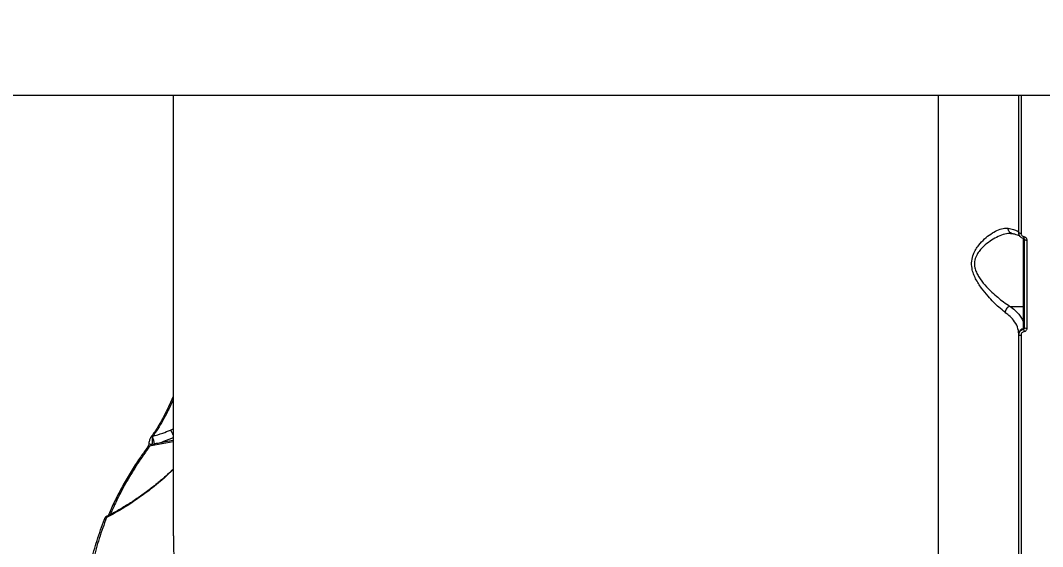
# Model space of a CAD drawing. Header units: millimetres. Extents: x -6523 to 7556, y -5559 to 6101.
# Drawn here: x 1029.4 to 1469.3, y -781 to -554.5 of the extents above; entities that cross this region are included whole.
import ezdxf

# ---------------------------------------------------------------- set-up
doc = ezdxf.new("R2010")
doc.units = ezdxf.units.MM
for name, color, linetype in [('DIKOM_ОБЪЕКТ', 7, 'Continuous'), ('DIKOM_РАЗМЕР_ЗОНА', 7, 'Continuous'), ('DIKOM_РАЗМЕР_ОБЪЕКТА', 7, 'Continuous')]:
    doc.layers.add(name, color=color, linetype=linetype)
doc.styles.add('style1', font='arial.ttf', dxfattribs={"width": 0.8})
doc.dimstyles.new('1-50', dxfattribs={"dimtxt": 300, "dimasz": 200, "dimexe": 100, "dimexo": 0, "dimgap": 100, "dimtad": 1, "dimtxsty": 'style1', "dimcen": 200, "dimclrd": 7, "dimclre": 7, "dimclrt": 7, "dimadec": 1, "dimazin": 2, "dimtfac": 1, "dimtmove": 0, "dimatfit": 2, "dimfxl": 0, "dimlwd": 25, "dimlwe": 18, "dimarcsym": 0})

# ---------------------------------------------------------------- blocks, each defined once
blk = doc.blocks.new('*D10')
at = {"layer": 'Defpoints', "color": 0, "transparency": 16777216}
for p in [(-1823.23, 4314.24), (3842.01, -3170.82), (6537.88, -3170.82)]:
    blk.add_point(p, dxfattribs=at)
at = {"layer": 'DIKOM_РАЗМЕР_ОБЪЕКТА', "color": 7, "lineweight": 18, "transparency": 16777216}
for p, q in [((-1823.23, 4314.24), (6637.88, 4314.24)), ((3842.01, -3170.82), (6637.88, -3170.82))]:
    blk.add_line(p, q, dxfattribs=at)
at = {"layer": 'DIKOM_РАЗМЕР_ОБЪЕКТА', "color": 7, "lineweight": 25, "transparency": 16777216}
blk.add_line((6537.88, 3914.24), (6537.88, -2770.82), dxfattribs=at)
at = {"layer": 'DIKOM_РАЗМЕР_ОБЪЕКТА', "color": 7, "transparency": 16777216}
for points in [[(6471.22, 3914.24), (6604.55, 3914.24), (6537.88, 4314.24)], [(6471.22, -2770.82), (6604.55, -2770.82), (6537.88, -3170.82)]]:
    blk.add_solid(points, dxfattribs=at)
at = {"layer": 'DIKOM_РАЗМЕР_ОБЪЕКТА', "color": 7, "transparency": 16777216, "insert": (6304.71, 207.11), "char_height": 300, "attachment_point": 5, "rotation": 90, "style": 'style1'}
blk.add_mtext('7500', dxfattribs=at)
blk = doc.blocks.new('*D11')
at = {"layer": 'Defpoints', "color": 0, "transparency": 16777216}
for p in [(-5022.71, -299.32), (4115.33, -1753.09), (4115.33, -4391.39)]:
    blk.add_point(p, dxfattribs=at)
at = {"layer": 'DIKOM_РАЗМЕР_ОБЪЕКТА', "color": 7, "lineweight": 18, "transparency": 16777216}
for p, q in [((-5022.71, -299.32), (-5022.71, -4491.39)), ((4115.33, -1753.09), (4115.33, -4491.39))]:
    blk.add_line(p, q, dxfattribs=at)
at = {"layer": 'DIKOM_РАЗМЕР_ОБЪЕКТА', "color": 7, "lineweight": 25, "transparency": 16777216}
blk.add_line((-4622.71, -4391.39), (3715.33, -4391.39), dxfattribs=at)
at = {"layer": 'DIKOM_РАЗМЕР_ОБЪЕКТА', "color": 7, "transparency": 16777216}
for points in [[(-4622.71, -4324.73), (-4622.71, -4458.06), (-5022.71, -4391.39)], [(3715.33, -4324.73), (3715.33, -4458.06), (4115.33, -4391.39)]]:
    blk.add_solid(points, dxfattribs=at)
at = {"layer": 'DIKOM_РАЗМЕР_ОБЪЕКТА', "color": 7, "transparency": 16777216, "insert": (-175.12, -4158.22), "char_height": 300, "attachment_point": 5, "style": 'style1'}
blk.add_mtext('9150', dxfattribs=at)
blk = doc.blocks.new('*D12')
at = {"layer": 'Defpoints', "color": 0, "transparency": 16777216}
for p in [(-6522.71, -395.62), (6102.86, -1877.31), (6102.86, -5458.89)]:
    blk.add_point(p, dxfattribs=at)
at = {"layer": 'DIKOM_РАЗМЕР_ЗОНА', "color": 7, "lineweight": 18, "transparency": 16777216}
for p, q in [((-6522.71, -395.62), (-6522.71, -5558.89)), ((6102.86, -1877.31), (6102.86, -5558.89))]:
    blk.add_line(p, q, dxfattribs=at)
at = {"layer": 'DIKOM_РАЗМЕР_ЗОНА', "color": 7, "lineweight": 25, "transparency": 16777216}
blk.add_line((-6122.71, -5458.89), (5702.86, -5458.89), dxfattribs=at)
at = {"layer": 'DIKOM_РАЗМЕР_ЗОНА', "color": 7, "transparency": 16777216}
for points in [[(-6122.71, -5392.23), (-6122.71, -5525.56), (-6522.71, -5458.89)], [(5702.86, -5392.23), (5702.86, -5525.56), (6102.86, -5458.89)]]:
    blk.add_solid(points, dxfattribs=at)
at = {"layer": 'DIKOM_РАЗМЕР_ЗОНА', "color": 7, "transparency": 16777216, "insert": (78.38, -5225.72), "char_height": 300, "attachment_point": 5, "style": 'style1'}
blk.add_mtext('12600', dxfattribs=at)
blk = doc.blocks.new('*D13')
at = {"layer": 'Defpoints', "color": 0, "transparency": 16777216}
for p in [(-2358.18, 6101.03), (4341.71, -4605.15), (7455.88, -4605.15)]:
    blk.add_point(p, dxfattribs=at)
at = {"layer": 'DIKOM_РАЗМЕР_ЗОНА', "color": 7, "lineweight": 18, "transparency": 16777216}
for p, q in [((-2358.18, 6101.03), (7555.88, 6101.03)), ((4341.71, -4605.15), (7555.88, -4605.15))]:
    blk.add_line(p, q, dxfattribs=at)
at = {"layer": 'DIKOM_РАЗМЕР_ЗОНА', "color": 7, "lineweight": 25, "transparency": 16777216}
blk.add_line((7455.88, 5701.03), (7455.88, -4205.15), dxfattribs=at)
at = {"layer": 'DIKOM_РАЗМЕР_ЗОНА', "color": 7, "transparency": 16777216}
for points in [[(7389.22, 5701.03), (7522.55, 5701.03), (7455.88, 6101.03)], [(7389.22, -4205.15), (7522.55, -4205.15), (7455.88, -4605.15)]]:
    blk.add_solid(points, dxfattribs=at)
at = {"layer": 'DIKOM_РАЗМЕР_ЗОНА', "color": 7, "transparency": 16777216, "insert": (7222.71, 375.61), "char_height": 300, "attachment_point": 5, "rotation": 90, "style": 'style1'}
blk.add_mtext('10700', dxfattribs=at)

msp = doc.modelspace()

# ---------------------------------------------------------------- linework, layer by layer
at = {"layer": 'DIKOM_ОБЪЕКТ', "color": 7, "linetype": 'Continuous', "lineweight": 15}
for p, q in [((877.122, -586.7), (2077.122, -586.7)), ((1095.122, -586.7), (1095.122, -776.37)), ((1424.62, -964.745), (1424.62, -586.7)), ((1459.122, -645.923), (1459.122, -586.7)), ((1460.081, -586.7), (1460.081, -646.11)), ((1461.122, -677.573), (1461.122, -648.251)), ((1461.622, -686.817), (1461.622, -648.849)), ((1462.587, -649.038), (1462.587, -687.037)), ((1455.316, -677.573), (1461.122, -677.573)), ((1461.122, -684.374), (1461.122, -677.573)), ((1459.122, -689.726), (1459.122, -689.442)), ((1459.122, -796.23), (1459.122, -689.726)), ((1460.081, -689.949), (1460.081, -796.541)), ((1461.205, -687.379), (1461.205, -687.207)), ((1086.344, -733.502), (1086.258, -733.926)), ((1095.122, -734.211), (1090.188, -736.082)), ((1093.989, -730.805), (1095.122, -730.326)), ((1084.696, -736.498), (1084.695, -736.512)), ((1087.265, -737.341), (1085.009, -737.768)), ((1086.035, -736.93), (1087.093, -736.72)), ((1090.364, -736.752), (1087.265, -737.341)), ((1090.188, -736.082), (1095.122, -735.128)), ((1095.122, -735.832), (1090.364, -736.752))]:
    msp.add_line(p, q, dxfattribs=at)
at = {"layer": 'DIKOM_ОБЪЕКТ', "color": 7, "linetype": 'Continuous', "lineweight": 15, "flags": 128}
for points in [[(1085.63, -733.775), (1085.636, -733.766), (1085.687, -733.707)], [(1084.695, -736.512), (1084.716, -736.595), (1084.814, -736.698), (1084.983, -736.791), (1085.209, -736.866), (1085.474, -736.916), (1085.757, -736.938), (1086.035, -736.93)]]:
    msp.add_lwpolyline(points, dxfattribs=at)
at = {"layer": 'DIKOM_ОБЪЕКТ', "color": 7, "linetype": 'Continuous', "lineweight": 15}
for centre, radius, start, end in [((1459.857, -644.702), 1.426, 238.95657, 279.03482), ((1490.202, -652.71), 29.321, 169.91271, 171.49309), ((1462.361, -647.634), 1.422, 238.6937, 279.15759), ((1461.144, -677.094), 0.479, 267.37551, 357.04118), ((1461.144, -683.896), 0.479, 267.36116, 357.05553), ((1461.465, -689.538), 2.345, 96.36855, 177.6689), ((1459.861, -688.718), 1.251, 233.74595, 280.11927), ((1461.153, -686.74), 0.469, 276.35962, 357.6556), ((1469.608, -686.971), 8.413, 182.77942, 190.43419), ((1462.365, -685.788), 1.268, 234.16433, 280.11218), ((1085.979, -734.622), 0.75, 68.19822, 144.45191), ((1086.225, -734.273), 0.78, 81.25346, 133.55648), ((1079.042, -737.606), 8.1, 6.28582, 27.02697), ((1084.812, -738.53), 0.787, 75.52835, 139.85664), ((1088.415, -736.689), 1.322, 181.3107, 209.51388), ((1091.499, -736.096), 1.311, 179.39023, 210.01755), ((1066.374, -769.272), 0.807, 83.44318, 177.33711)]:
    msp.add_arc(centre, radius, start, end, dxfattribs=at)
for points, knots in [([(1453.183, -680.124), (1452.33, -679.451), (1450.785, -678.23), (1448.282, -675.809), (1445.741, -673.095), (1443.029, -669.778), (1440.868, -666.465), (1439.554, -663.521), (1438.835, -660.959), (1438.722, -658.033), (1439.452, -655.282), (1440.596, -653.023), (1442.196, -650.749), (1444.389, -648.453), (1447.07, -646.34), (1449.779, -644.789), (1452.343, -643.857), (1453.799, -643.931), (1454.502, -643.966)], [0, 0, 0, 0, 0.07854925, 0.14240825, 0.20760911, 0.2856903, 0.36653529, 0.40509885, 0.44484252, 0.49743703, 0.54968391, 0.59178473, 0.63493238, 0.70636027, 0.77972001, 0.85332141, 0.92913925, 1, 1, 1, 1]), ([(1455.545, -646.239), (1455.173, -646.225), (1454.012, -646.183), (1451.717, -646.879), (1448.884, -648.148), (1446.017, -649.961), (1443.701, -651.903), (1441.968, -653.889), (1440.747, -655.821), (1439.946, -658.235), (1440.069, -660.783), (1440.815, -662.976), (1441.486, -664.226), (1442.647, -666.104), (1444.529, -668.478), (1447.374, -671.344), (1450.101, -673.748), (1452.714, -675.868), (1454.486, -676.998), (1455.308, -677.573), (1455.308, -677.574)], [0, 0, 0, 0, 0.0370378, 0.1155487, 0.1962879, 0.2716028, 0.3485725, 0.3912492, 0.4348679, 0.4856793, 0.5361244, 0.5730122, 0.6115527, 0.6135262, 0.6945976, 0.7790396, 0.8471693, 0.9164721, 0.9999596, 1, 1, 1, 1]), ([(1454.502, -643.966), (1455.344, -644.145), (1456.996, -644.497), (1458.477, -645.064), (1459.069, -645.517), (1459.111, -645.783), (1459.122, -645.853)], [0, 0, 0, 0, 0.3028927, 0.5944655, 0.8920244, 1, 1, 1, 1]), ([(1456.18, -646.16), (1456.112, -646.153), (1455.798, -646.121), (1455.304, -645.786), (1454.798, -645.195), (1454.573, -644.579), (1454.512, -644.16), (1454.504, -644.012), (1454.502, -643.966)], [0, 0, 0, 0, 0.0725192, 0.3348646, 0.5971791, 0.859541, 0.9566114, 1, 1, 1, 1]), ([(1455.542, -646.184), (1455.778, -646.179), (1456.025, -646.173), (1456.182, -646.224), (1456.188, -646.226)], [0, 0, 0, 0, 0.9612566, 1, 1, 1, 1]), ([(1456.174, -646.199), (1456.297, -646.222), (1456.96, -646.348), (1457.874, -646.578), (1458.832, -646.864), (1459.387, -647.081), (1459.641, -647.222), (1459.627, -647.212), (1459.622, -647.209)], [0, 0, 0, 0, 0.0559904, 0.3025971, 0.5441849, 0.7450099, 0.9215779, 1, 1, 1, 1]), ([(1461.205, -648.367), (1461.161, -648.359), (1460.842, -648.299), (1460.271, -648.063), (1459.636, -647.5), (1459.205, -646.758), (1459.15, -646.202), (1459.122, -645.923)], [0, 0, 0, 0, 0.0387467, 0.2783659, 0.5186255, 0.7594355, 1, 1, 1, 1]), ([(1460.081, -646.11), (1460.098, -646.276), (1460.131, -646.609), (1460.391, -647.054), (1460.772, -647.391), (1461.116, -647.533), (1461.308, -647.569), (1461.334, -647.574)], [0, 0, 0, 0, 0.2406642, 0.4814048, 0.7215629, 0.9611407, 1, 1, 1, 1]), ([(1461.202, -648.378), (1461.24, -648.384), (1461.335, -648.401), (1461.467, -648.489), (1461.573, -648.623), (1461.622, -648.752), (1461.618, -648.828), (1461.616, -648.849)], [0, 0, 0, 0, 0.15658756, 0.39010144, 0.63416994, 0.90094638, 1, 1, 1, 1]), ([(1461.334, -647.574), (1461.361, -647.579), (1461.552, -647.615), (1461.896, -647.757), (1462.278, -648.094), (1462.537, -648.538), (1462.571, -648.871), (1462.587, -649.038)], [0, 0, 0, 0, 0.0385222, 0.2780284, 0.5183763, 0.7592134, 1, 1, 1, 1]), ([(1455.308, -677.574), (1455.067, -677.66), (1454.586, -677.834), (1453.945, -678.389), (1453.458, -679.088), (1453.26, -679.655), (1453.198, -679.998), (1453.188, -680.08), (1453.183, -680.124)], [0, 0, 0, 0, 0.2316155, 0.4632416, 0.6948306, 0.9264545, 0.9610116, 1, 1, 1, 1]), ([(1459.122, -689.442), (1459.012, -688.44), (1458.789, -686.407), (1457.131, -683.724), (1455.152, -681.629), (1453.753, -680.56), (1453.183, -680.124)], [0, 0, 0, 0, 0.307255, 0.6233204, 0.8463543, 1, 1, 1, 1]), ([(1455.308, -677.574), (1455.31, -677.573), (1455.312, -677.573), (1455.315, -677.573), (1455.316, -677.573)], [0, 0, 0, 0, 0.6364083, 1, 1, 1, 1]), ([(1455.316, -677.573), (1456.048, -678.122), (1457.521, -679.225), (1459.148, -680.939), (1460.394, -682.659), (1460.879, -683.801), (1461.122, -684.374)], [0, 0, 0, 0, 0.259547, 0.5218286, 0.7598702, 1, 1, 1, 1]), ([(1461.205, -687.207), (1461.205, -687.066), (1461.203, -686.362), (1461.177, -685.405), (1461.134, -684.607), (1461.122, -684.374)], [0, 0, 0, 0, 0.1504284, 0.7521206, 1, 1, 1, 1]), ([(1459.122, -689.726), (1459.123, -689.665), (1459.132, -689.338), (1459.287, -688.752), (1459.744, -688.084), (1460.402, -687.579), (1460.937, -687.446), (1461.205, -687.379)], [0, 0, 0, 0, 0.0547777, 0.2943888, 0.5301294, 0.764704, 1, 1, 1, 1]), ([(1461.334, -688.494), (1461.173, -688.535), (1460.851, -688.617), (1460.455, -688.929), (1460.18, -689.344), (1460.087, -689.707), (1460.082, -689.911), (1460.081, -689.949)], [0, 0, 0, 0, 0.234147, 0.4680314, 0.7039887, 0.9448561, 1, 1, 1, 1]), ([(1461.205, -687.379), (1461.259, -687.364), (1461.369, -687.334), (1461.5, -687.212), (1461.59, -687.051), (1461.62, -686.911), (1461.622, -686.832), (1461.622, -686.817)], [0, 0, 0, 0, 0.2180719, 0.4436052, 0.6835261, 0.9396975, 1, 1, 1, 1]), ([(1462.587, -687.037), (1462.586, -687.076), (1462.581, -687.28), (1462.488, -687.644), (1462.213, -688.059), (1461.817, -688.372), (1461.495, -688.454), (1461.334, -688.494)], [0, 0, 0, 0, 0.0557068, 0.2968098, 0.5326257, 0.7662629, 1, 1, 1, 1]), ([(1095.122, -716.35), (1094.754, -717.213), (1093.927, -719.153), (1092.597, -721.982), (1091.147, -724.858), (1089.675, -727.549), (1088.198, -730.022), (1086.855, -732.095), (1086.024, -733.219), (1085.672, -733.695)], [0, 0, 0, 0, 0.12072773, 0.27129253, 0.42351909, 0.57706009, 0.73144786, 0.88610516, 1, 1, 1, 1]), ([(1095.122, -717.681), (1095.01, -717.948), (1094.243, -719.782), (1092.737, -722.864), (1090.653, -726.831), (1088.497, -730.466), (1087.08, -732.463), (1086.344, -733.502)], [0, 0, 0, 0, 0.0401549, 0.2750839, 0.5107644, 0.7456865, 1, 1, 1, 1]), ([(1085.383, -734.196), (1085.295, -734.352), (1085.097, -734.706), (1084.877, -735.396), (1084.722, -736.047), (1084.713, -736.393), (1084.711, -736.5)], [0, 0, 0, 0, 0.2544433, 0.5783188, 0.8706495, 1, 1, 1, 1]), ([(1085.641, -733.783), (1085.6, -733.831), (1085.5, -733.946), (1085.422, -734.092), (1085.377, -734.179)], [0, 0, 0, 0, 0.41281063, 1, 1, 1, 1]), ([(1086.258, -733.926), (1086.226, -734.131), (1086.156, -734.581), (1086.084, -735.392), (1086.04, -736.223), (1086.037, -736.69), (1086.035, -736.93)], [0, 0, 0, 0, 0.2543393, 0.5586785, 0.7734395, 1, 1, 1, 1]), ([(1086.344, -733.502), (1087.794, -733.082), (1090.373, -732.336), (1092.888, -731.271), (1093.989, -730.805)], [0, 0, 0, 0, 0.5623956, 1, 1, 1, 1]), ([(1095.122, -732.944), (1095.07, -732.818), (1094.914, -732.434), (1094.606, -731.808), (1094.285, -731.231), (1094.086, -730.932), (1094.003, -730.824), (1093.989, -730.805)], [0, 0, 0, 0, 0.145197, 0.4411431, 0.7370706, 0.9530601, 1, 1, 1, 1]), ([(1084.234, -738.041), (1083.204, -739.458), (1080.821, -742.737), (1077.439, -747.941), (1074.033, -753.627), (1070.968, -759.351), (1068.668, -764.031), (1067.502, -766.818), (1067.144, -767.672)], [0, 0, 0, 0, 0.14676603, 0.33977584, 0.53217364, 0.72377443, 0.91532664, 1, 1, 1, 1]), ([(1085.009, -737.768), (1083.242, -740.263), (1079.71, -745.254), (1075.1, -752.877), (1071.156, -760.18), (1069.039, -764.981), (1068.071, -767.177)], [0, 0, 0, 0, 0.2595078, 0.5190159, 0.779951, 1, 1, 1, 1]), ([(1084.658, -736.812), (1084.658, -736.815), (1084.646, -736.909), (1084.592, -737.125), (1084.492, -737.458), (1084.354, -737.792), (1084.231, -737.997), (1084.206, -738.029), (1084.204, -738.031)], [0, 0, 0, 0, 0.0054639, 0.16549402, 0.37330012, 0.64695775, 0.9769032, 1, 1, 1, 1]), ([(1084.693, -736.512), (1084.692, -736.545), (1084.687, -736.637), (1084.669, -736.744), (1084.658, -736.812)], [0, 0, 0, 0, 0.3649299, 1, 1, 1, 1]), ([(1086.035, -736.93), (1086.024, -736.96), (1086.005, -737.014), (1085.93, -737.127), (1085.777, -737.292), (1085.494, -737.51), (1085.222, -737.668), (1085.046, -737.75), (1085.009, -737.768)], [0, 0, 0, 0, 0.0644316, 0.1180857, 0.268962, 0.5295827, 0.8996638, 1, 1, 1, 1]), ([(1087.093, -736.72), (1087.406, -736.657), (1088.439, -736.45), (1089.47, -736.233), (1090.188, -736.082)], [0, 0, 0, 0, 0.3030028, 1, 1, 1, 1]), ([(1095.122, -747.736), (1094.059, -748.731), (1091.791, -750.857), (1088.155, -753.919), (1084.197, -757.01), (1079.993, -760.028), (1075.627, -762.913), (1071.192, -765.536), (1068.116, -767.242), (1066.524, -767.988), (1066.398, -768.047)], [0, 0, 0, 0, 0.1175511, 0.2510021, 0.3901705, 0.5353952, 0.6882149, 0.839149, 0.987243, 1, 1, 1, 1]), ([(1095.122, -747.79), (1094.379, -748.52), (1091.5, -751.351), (1086.361, -755.645), (1079.757, -760.583), (1073.15, -764.894), (1068.693, -767.279), (1066.466, -768.471)], [0, 0, 0, 0, 0.0830342, 0.3218363, 0.5477549, 0.7740621, 1, 1, 1, 1]), ([(1057.327, -805.671), (1057.583, -802.624), (1058.096, -796.531), (1059.831, -787.401), (1062.215, -778.288), (1064.451, -772.252), (1065.568, -769.235)], [0, 0, 0, 0, 0.2490991, 0.4981998, 0.7490991, 1, 1, 1, 1]), ([(1066.466, -768.471), (1065.359, -771.461), (1063.145, -777.44), (1060.766, -786.512), (1059.024, -795.644), (1058.509, -801.768), (1058.252, -804.83)], [0, 0, 0, 0, 0.2491008, 0.4982007, 0.7491004, 1, 1, 1, 1]), ([(1066.374, -767.996), (1066.299, -768.039), (1066.134, -768.133), (1065.943, -768.346), (1065.757, -768.625), (1065.664, -768.872), (1065.607, -769.023)], [0, 0, 0, 0, 0.1555245, 0.3416201, 0.5985629, 1, 1, 1, 1]), ([(1066.382, -768.016), (1066.385, -768.005), (1066.398, -767.956), (1066.43, -768.16), (1066.459, -768.408), (1066.466, -768.471)], [0, 0, 0, 0, 0.1661506, 0.7900986, 1, 1, 1, 1]), ([(1095.22, -776.293), (1095.232, -778.817), (1095.262, -785.049), (1096.606, -794.964), (1099.142, -805.994), (1102.921, -817.034), (1107.935, -828.044), (1114.21, -838.986), (1121.595, -849.606), (1130.037, -859.876), (1139.456, -869.776), (1150.018, -879.48), (1161.734, -888.946), (1174.593, -898.134), (1188.298, -906.835), (1202.78, -915.031), (1217.954, -922.717), (1234.079, -930.025), (1251.141, -936.913), (1269.101, -943.345), (1286.349, -948.797), (1302.67, -953.381), (1317.943, -957.228), (1333.573, -960.727), (1349.507, -963.863), (1365.669, -966.626), (1382.073, -969.009), (1398.702, -971.042), (1409.946, -972.072), (1415.567, -972.587)], [0, 0, 0, 0, 0.0269365, 0.0664876, 0.1060695, 0.1456206, 0.186327, 0.2270668, 0.2677729, 0.3071935, 0.3466441, 0.3860646, 0.426635, 0.4672388, 0.5078094, 0.5471363, 0.5864932, 0.6258202, 0.6662927, 0.7067989, 0.7472716, 0.7786852, 0.8100984, 0.8417628, 0.8734268, 0.9049435, 0.93646, 0.96823, 1, 1, 1, 1])]:
    msp.add_open_spline(points, degree=3, knots=knots, dxfattribs=at)

# ---------------------------------------------------------------- dimensions: what is measured, and where the dimension line sits
at = {"layer": 'DIKOM_РАЗМЕР_ЗОНА'}
dim = msp.add_linear_dim(base=(7455.882, -4605.145), p1=(-2358.182, 6101.03), p2=(4341.706, -4605.145), angle=90, text='10700', dimstyle='1-50', override={"dimasz": 400, "dimgap": 80}, dxfattribs=at)
dim.commit()
dim.dimension.update_dxf_attribs({"geometry": '*D13', "text_midpoint": (7455.882, 375.606), "dimtype": 160})
dim = msp.add_linear_dim(base=(6102.859, -5458.894), p1=(-6522.706, -395.616), p2=(6102.859, -1877.311), text='12600', dimstyle='1-50', override={"dimasz": 400, "dimgap": 80}, dxfattribs=at)
dim.commit()
dim.dimension.update_dxf_attribs({"geometry": '*D12', "text_midpoint": (78.382, -5458.894), "dimtype": 160})
at = {"layer": 'DIKOM_РАЗМЕР_ОБЪЕКТА'}
dim = msp.add_linear_dim(base=(6537.882, -3170.823), p1=(-1823.231, 4314.242), p2=(3842.008, -3170.823), angle=90, text='7500', dimstyle='1-50', override={"dimasz": 400, "dimgap": 80}, dxfattribs=at)
dim.commit()
dim.dimension.update_dxf_attribs({"geometry": '*D10', "text_midpoint": (6537.882, 207.106), "dimtype": 160})
dim = msp.add_linear_dim(base=(4115.332, -4391.394), p1=(-5022.706, -299.317), p2=(4115.332, -1753.089), text='9150', dimstyle='1-50', override={"dimasz": 400, "dimgap": 80}, dxfattribs=at)
dim.commit()
dim.dimension.update_dxf_attribs({"geometry": '*D11', "text_midpoint": (-175.118, -4391.394), "dimtype": 160})

doc.saveas('drawing.dxf')
